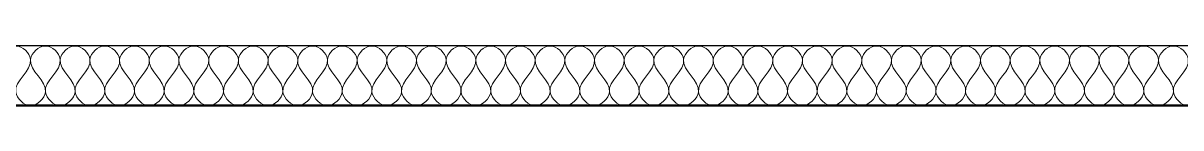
# Model space of a CAD drawing. Header units: metres. Extents: x 125 to 1179, y 511 to 749.
# Drawn here: x 1034.36 to 1072.98, y 527.83 to 529.83 of the extents above; entities that cross this region are included whole.
import ezdxf

# ---------------------------------------------------------------- set-up
doc = ezdxf.new("R2010")
doc.units = ezdxf.units.M
doc.layers.add('Text18', color=8, linetype='Continuous', lineweight=18)

msp = doc.modelspace()

# ---------------------------------------------------------------- linework, layer by layer
for p, q in [((830.635, 529.829), (1170.635, 529.829)), ((828.635, 527.829), (1172.635, 527.829))]:
    msp.add_line(p, q)
at = {"lineweight": 50}
msp.add_line((822.635, 527.829), (1178.635, 527.829), dxfattribs=at)
at = {"layer": 'Text18', "color": 0, "ltscale": 0.5}
for points, knots in [([(1033.618, 529.364), (1033.647, 529.578), (1034.112, 530.042), (1034.998, 529.161), (1033.715, 528.478), (1034.386, 527.83), (1034.608, 527.829)], [2.217326, 2.217326, 2.217326, 2.217326, 2.553667, 2.890008, 3.49416, 3.830501, 3.830501, 3.830501, 3.830501]), ([(1034.608, 529.364), (1034.637, 529.578), (1035.103, 530.042), (1035.988, 529.161), (1034.705, 528.478), (1035.376, 527.83), (1035.598, 527.829)], [2.217326, 2.217326, 2.217326, 2.217326, 2.553667, 2.890008, 3.49416, 3.830501, 3.830501, 3.830501, 3.830501]), ([(1035.598, 529.364), (1035.628, 529.578), (1036.093, 530.042), (1036.978, 529.161), (1035.695, 528.478), (1036.366, 527.83), (1036.588, 527.829)], [2.217326, 2.217326, 2.217326, 2.217326, 2.553667, 2.890008, 3.49416, 3.830501, 3.830501, 3.830501, 3.830501]), ([(1036.588, 529.364), (1036.618, 529.578), (1037.083, 530.042), (1037.969, 529.161), (1036.686, 528.478), (1037.357, 527.83), (1037.579, 527.829)], [2.217326, 2.217326, 2.217326, 2.217326, 2.553667, 2.890008, 3.49416, 3.830501, 3.830501, 3.830501, 3.830501]), ([(1037.579, 529.364), (1037.608, 529.578), (1038.073, 530.042), (1038.959, 529.161), (1037.676, 528.478), (1038.347, 527.83), (1038.569, 527.829)], [2.217326, 2.217326, 2.217326, 2.217326, 2.553667, 2.890008, 3.49416, 3.830501, 3.830501, 3.830501, 3.830501]), ([(1038.569, 529.364), (1038.598, 529.578), (1039.064, 530.042), (1039.949, 529.161), (1038.666, 528.478), (1039.337, 527.83), (1039.559, 527.829)], [2.217326, 2.217326, 2.217326, 2.217326, 2.553667, 2.890008, 3.49416, 3.830501, 3.830501, 3.830501, 3.830501]), ([(1039.559, 529.364), (1039.589, 529.578), (1040.054, 530.042), (1040.939, 529.161), (1039.656, 528.478), (1040.327, 527.83), (1040.549, 527.829)], [2.217326, 2.217326, 2.217326, 2.217326, 2.553667, 2.890008, 3.49416, 3.830501, 3.830501, 3.830501, 3.830501]), ([(1040.549, 529.364), (1040.579, 529.578), (1041.044, 530.042), (1041.93, 529.161), (1040.647, 528.478), (1041.318, 527.83), (1041.54, 527.829)], [2.217326, 2.217326, 2.217326, 2.217326, 2.553667, 2.890008, 3.49416, 3.830501, 3.830501, 3.830501, 3.830501]), ([(1041.54, 529.364), (1041.569, 529.578), (1042.034, 530.042), (1042.92, 529.161), (1041.637, 528.478), (1042.308, 527.83), (1042.53, 527.829)], [2.217326, 2.217326, 2.217326, 2.217326, 2.553667, 2.890008, 3.49416, 3.830501, 3.830501, 3.830501, 3.830501]), ([(1042.53, 529.364), (1042.559, 529.578), (1043.025, 530.042), (1043.91, 529.161), (1042.627, 528.478), (1043.298, 527.83), (1043.52, 527.829)], [2.217326, 2.217326, 2.217326, 2.217326, 2.553667, 2.890008, 3.49416, 3.830501, 3.830501, 3.830501, 3.830501]), ([(1043.52, 529.364), (1043.55, 529.578), (1044.015, 530.042), (1044.9, 529.161), (1043.618, 528.478), (1044.288, 527.83), (1044.51, 527.829)], [2.217326, 2.217326, 2.217326, 2.217326, 2.553667, 2.890008, 3.49416, 3.830501, 3.830501, 3.830501, 3.830501]), ([(1044.51, 529.364), (1044.54, 529.578), (1045.005, 530.042), (1045.891, 529.161), (1044.608, 528.478), (1045.279, 527.83), (1045.501, 527.829)], [2.217326, 2.217326, 2.217326, 2.217326, 2.553667, 2.890008, 3.49416, 3.830501, 3.830501, 3.830501, 3.830501]), ([(1045.501, 529.364), (1045.53, 529.578), (1045.995, 530.042), (1046.881, 529.161), (1045.598, 528.478), (1046.269, 527.83), (1046.491, 527.829)], [2.217326, 2.217326, 2.217326, 2.217326, 2.553667, 2.890008, 3.49416, 3.830501, 3.830501, 3.830501, 3.830501]), ([(1046.491, 529.364), (1046.52, 529.578), (1046.986, 530.042), (1047.871, 529.161), (1046.588, 528.478), (1047.259, 527.83), (1047.481, 527.829)], [2.217326, 2.217326, 2.217326, 2.217326, 2.553667, 2.890008, 3.49416, 3.830501, 3.830501, 3.830501, 3.830501]), ([(1047.481, 529.364), (1047.511, 529.578), (1047.976, 530.042), (1048.861, 529.161), (1047.579, 528.478), (1048.249, 527.83), (1048.471, 527.829)], [2.217326, 2.217326, 2.217326, 2.217326, 2.553667, 2.890008, 3.49416, 3.830501, 3.830501, 3.830501, 3.830501]), ([(1048.471, 529.364), (1048.501, 529.578), (1048.966, 530.042), (1049.852, 529.161), (1048.569, 528.478), (1049.24, 527.83), (1049.462, 527.829)], [2.217326, 2.217326, 2.217326, 2.217326, 2.553667, 2.890008, 3.49416, 3.830501, 3.830501, 3.830501, 3.830501]), ([(1049.462, 529.364), (1049.491, 529.578), (1049.956, 530.042), (1050.842, 529.161), (1049.559, 528.478), (1050.23, 527.83), (1050.452, 527.829)], [2.217326, 2.217326, 2.217326, 2.217326, 2.553667, 2.890008, 3.49416, 3.830501, 3.830501, 3.830501, 3.830501]), ([(1050.452, 529.364), (1050.481, 529.578), (1050.947, 530.042), (1051.832, 529.161), (1050.549, 528.478), (1051.22, 527.83), (1051.442, 527.829)], [2.217326, 2.217326, 2.217326, 2.217326, 2.553667, 2.890008, 3.49416, 3.830501, 3.830501, 3.830501, 3.830501]), ([(1051.442, 529.364), (1051.472, 529.578), (1051.937, 530.042), (1052.822, 529.161), (1051.54, 528.478), (1052.21, 527.83), (1052.432, 527.829)], [2.217326, 2.217326, 2.217326, 2.217326, 2.553667, 2.890008, 3.49416, 3.830501, 3.830501, 3.830501, 3.830501]), ([(1052.432, 529.364), (1052.462, 529.578), (1052.927, 530.042), (1053.813, 529.161), (1052.53, 528.478), (1053.201, 527.83), (1053.423, 527.829)], [2.217326, 2.217326, 2.217326, 2.217326, 2.553667, 2.890008, 3.49416, 3.830501, 3.830501, 3.830501, 3.830501]), ([(1053.423, 529.364), (1053.452, 529.578), (1053.917, 530.042), (1054.803, 529.161), (1053.52, 528.478), (1054.191, 527.83), (1054.413, 527.829)], [2.217326, 2.217326, 2.217326, 2.217326, 2.553667, 2.890008, 3.49416, 3.830501, 3.830501, 3.830501, 3.830501]), ([(1054.413, 529.364), (1054.442, 529.578), (1054.908, 530.042), (1055.793, 529.161), (1054.51, 528.478), (1055.181, 527.83), (1055.403, 527.829)], [2.217326, 2.217326, 2.217326, 2.217326, 2.553667, 2.890008, 3.49416, 3.830501, 3.830501, 3.830501, 3.830501]), ([(1055.403, 529.364), (1055.433, 529.578), (1055.898, 530.042), (1056.783, 529.161), (1055.501, 528.478), (1056.171, 527.83), (1056.393, 527.829)], [2.217326, 2.217326, 2.217326, 2.217326, 2.553667, 2.890008, 3.49416, 3.830501, 3.830501, 3.830501, 3.830501]), ([(1056.393, 529.364), (1056.423, 529.578), (1056.888, 530.042), (1057.774, 529.161), (1056.491, 528.478), (1057.162, 527.83), (1057.384, 527.829)], [2.217326, 2.217326, 2.217326, 2.217326, 2.553667, 2.890008, 3.49416, 3.830501, 3.830501, 3.830501, 3.830501]), ([(1057.384, 529.364), (1057.413, 529.578), (1057.878, 530.042), (1058.764, 529.161), (1057.481, 528.478), (1058.152, 527.83), (1058.374, 527.829)], [2.217326, 2.217326, 2.217326, 2.217326, 2.553667, 2.890008, 3.49416, 3.830501, 3.830501, 3.830501, 3.830501]), ([(1058.374, 529.364), (1058.404, 529.578), (1058.869, 530.042), (1059.754, 529.161), (1058.471, 528.478), (1059.142, 527.83), (1059.364, 527.829)], [2.217326, 2.217326, 2.217326, 2.217326, 2.553667, 2.890008, 3.49416, 3.830501, 3.830501, 3.830501, 3.830501]), ([(1059.364, 529.364), (1059.394, 529.578), (1059.859, 530.042), (1060.744, 529.161), (1059.462, 528.478), (1060.132, 527.83), (1060.354, 527.829)], [2.217326, 2.217326, 2.217326, 2.217326, 2.553667, 2.890008, 3.49416, 3.830501, 3.830501, 3.830501, 3.830501]), ([(1060.354, 529.364), (1060.384, 529.578), (1060.849, 530.042), (1061.735, 529.161), (1060.452, 528.478), (1061.123, 527.83), (1061.345, 527.829)], [2.217326, 2.217326, 2.217326, 2.217326, 2.553667, 2.890008, 3.49416, 3.830501, 3.830501, 3.830501, 3.830501]), ([(1061.345, 529.364), (1061.374, 529.578), (1061.839, 530.042), (1062.725, 529.161), (1061.442, 528.478), (1062.113, 527.83), (1062.335, 527.829)], [2.217326, 2.217326, 2.217326, 2.217326, 2.553667, 2.890008, 3.49416, 3.830501, 3.830501, 3.830501, 3.830501]), ([(1062.335, 529.364), (1062.365, 529.578), (1062.83, 530.042), (1063.715, 529.161), (1062.432, 528.478), (1063.103, 527.83), (1063.325, 527.829)], [2.217326, 2.217326, 2.217326, 2.217326, 2.553667, 2.890008, 3.49416, 3.830501, 3.830501, 3.830501, 3.830501]), ([(1063.325, 529.364), (1063.355, 529.578), (1063.82, 530.042), (1064.705, 529.161), (1063.423, 528.478), (1064.093, 527.83), (1064.315, 527.829)], [2.217326, 2.217326, 2.217326, 2.217326, 2.553667, 2.890008, 3.49416, 3.830501, 3.830501, 3.830501, 3.830501]), ([(1064.315, 529.364), (1064.345, 529.578), (1064.81, 530.042), (1065.696, 529.161), (1064.413, 528.478), (1065.084, 527.83), (1065.306, 527.829)], [2.217326, 2.217326, 2.217326, 2.217326, 2.553667, 2.890008, 3.49416, 3.830501, 3.830501, 3.830501, 3.830501]), ([(1065.306, 529.364), (1065.335, 529.578), (1065.8, 530.042), (1066.686, 529.161), (1065.403, 528.478), (1066.074, 527.83), (1066.296, 527.829)], [2.217326, 2.217326, 2.217326, 2.217326, 2.553667, 2.890008, 3.49416, 3.830501, 3.830501, 3.830501, 3.830501]), ([(1066.296, 529.364), (1066.326, 529.578), (1066.791, 530.042), (1067.676, 529.161), (1066.393, 528.478), (1067.064, 527.83), (1067.286, 527.829)], [2.217326, 2.217326, 2.217326, 2.217326, 2.553667, 2.890008, 3.49416, 3.830501, 3.830501, 3.830501, 3.830501]), ([(1067.286, 529.364), (1067.316, 529.578), (1067.781, 530.042), (1068.666, 529.161), (1067.384, 528.478), (1068.055, 527.83), (1068.276, 527.829)], [2.217326, 2.217326, 2.217326, 2.217326, 2.553667, 2.890008, 3.49416, 3.830501, 3.830501, 3.830501, 3.830501]), ([(1068.276, 529.364), (1068.306, 529.578), (1068.771, 530.042), (1069.657, 529.161), (1068.374, 528.478), (1069.045, 527.83), (1069.267, 527.829)], [2.217326, 2.217326, 2.217326, 2.217326, 2.553667, 2.890008, 3.49416, 3.830501, 3.830501, 3.830501, 3.830501]), ([(1069.267, 529.364), (1069.296, 529.578), (1069.761, 530.042), (1070.647, 529.161), (1069.364, 528.478), (1070.035, 527.83), (1070.257, 527.829)], [2.217326, 2.217326, 2.217326, 2.217326, 2.553667, 2.890008, 3.49416, 3.830501, 3.830501, 3.830501, 3.830501]), ([(1070.257, 529.364), (1070.287, 529.578), (1070.752, 530.042), (1071.637, 529.161), (1070.354, 528.478), (1071.025, 527.83), (1071.247, 527.829)], [2.217326, 2.217326, 2.217326, 2.217326, 2.553667, 2.890008, 3.49416, 3.830501, 3.830501, 3.830501, 3.830501]), ([(1071.247, 529.364), (1071.277, 529.578), (1071.742, 530.042), (1072.627, 529.161), (1071.345, 528.478), (1072.016, 527.83), (1072.237, 527.829)], [2.217326, 2.217326, 2.217326, 2.217326, 2.553667, 2.890008, 3.49416, 3.830501, 3.830501, 3.830501, 3.830501]), ([(1072.237, 529.364), (1072.267, 529.578), (1072.732, 530.042), (1073.618, 529.161), (1072.335, 528.478), (1073.006, 527.83), (1073.228, 527.829)], [2.217326, 2.217326, 2.217326, 2.217326, 2.553667, 2.890008, 3.49416, 3.830501, 3.830501, 3.830501, 3.830501]), ([(1034.608, 527.829), (1034.841, 527.832), (1035.491, 528.476), (1034.555, 528.981), (1034.608, 529.364)], [1.2768335, 1.2768335, 1.2768335, 1.2768335, 1.6131741, 2.2173264, 2.2173264, 2.2173264, 2.2173264]), ([(1035.598, 527.829), (1035.831, 527.832), (1036.481, 528.476), (1035.545, 528.981), (1035.598, 529.364)], [1.2768335, 1.2768335, 1.2768335, 1.2768335, 1.6131741, 2.2173264, 2.2173264, 2.2173264, 2.2173264]), ([(1036.588, 527.829), (1036.821, 527.832), (1037.472, 528.476), (1036.535, 528.981), (1036.588, 529.364)], [1.2768335, 1.2768335, 1.2768335, 1.2768335, 1.6131741, 2.2173264, 2.2173264, 2.2173264, 2.2173264]), ([(1037.579, 527.829), (1037.811, 527.832), (1038.462, 528.476), (1037.525, 528.981), (1037.579, 529.364)], [1.2768335, 1.2768335, 1.2768335, 1.2768335, 1.6131741, 2.2173264, 2.2173264, 2.2173264, 2.2173264]), ([(1038.569, 527.829), (1038.802, 527.832), (1039.452, 528.476), (1038.516, 528.981), (1038.569, 529.364)], [1.2768335, 1.2768335, 1.2768335, 1.2768335, 1.6131741, 2.2173264, 2.2173264, 2.2173264, 2.2173264]), ([(1039.559, 527.829), (1039.792, 527.832), (1040.442, 528.476), (1039.506, 528.981), (1039.559, 529.364)], [1.2768335, 1.2768335, 1.2768335, 1.2768335, 1.6131741, 2.2173264, 2.2173264, 2.2173264, 2.2173264]), ([(1040.549, 527.829), (1040.782, 527.832), (1041.433, 528.476), (1040.496, 528.981), (1040.549, 529.364)], [1.2768335, 1.2768335, 1.2768335, 1.2768335, 1.6131741, 2.2173264, 2.2173264, 2.2173264, 2.2173264]), ([(1041.54, 527.829), (1041.772, 527.832), (1042.423, 528.476), (1041.486, 528.981), (1041.54, 529.364)], [1.2768335, 1.2768335, 1.2768335, 1.2768335, 1.6131741, 2.2173264, 2.2173264, 2.2173264, 2.2173264]), ([(1042.53, 527.829), (1042.763, 527.832), (1043.413, 528.476), (1042.477, 528.981), (1042.53, 529.364)], [1.2768335, 1.2768335, 1.2768335, 1.2768335, 1.6131741, 2.2173264, 2.2173264, 2.2173264, 2.2173264]), ([(1043.52, 527.829), (1043.753, 527.832), (1044.404, 528.476), (1043.467, 528.981), (1043.52, 529.364)], [1.2768335, 1.2768335, 1.2768335, 1.2768335, 1.6131741, 2.2173264, 2.2173264, 2.2173264, 2.2173264]), ([(1044.51, 527.829), (1044.743, 527.832), (1045.394, 528.476), (1044.457, 528.981), (1044.51, 529.364)], [1.2768335, 1.2768335, 1.2768335, 1.2768335, 1.6131741, 2.2173264, 2.2173264, 2.2173264, 2.2173264]), ([(1045.501, 527.829), (1045.733, 527.832), (1046.384, 528.476), (1045.447, 528.981), (1045.501, 529.364)], [1.2768335, 1.2768335, 1.2768335, 1.2768335, 1.6131741, 2.2173264, 2.2173264, 2.2173264, 2.2173264]), ([(1046.491, 527.829), (1046.724, 527.832), (1047.374, 528.476), (1046.438, 528.981), (1046.491, 529.364)], [1.2768335, 1.2768335, 1.2768335, 1.2768335, 1.6131741, 2.2173264, 2.2173264, 2.2173264, 2.2173264]), ([(1047.481, 527.829), (1047.714, 527.832), (1048.365, 528.476), (1047.428, 528.981), (1047.481, 529.364)], [1.2768335, 1.2768335, 1.2768335, 1.2768335, 1.6131741, 2.2173264, 2.2173264, 2.2173264, 2.2173264]), ([(1048.471, 527.829), (1048.704, 527.832), (1049.355, 528.476), (1048.418, 528.981), (1048.471, 529.364)], [1.2768335, 1.2768335, 1.2768335, 1.2768335, 1.6131741, 2.2173264, 2.2173264, 2.2173264, 2.2173264]), ([(1049.462, 527.829), (1049.694, 527.832), (1050.345, 528.476), (1049.408, 528.981), (1049.462, 529.364)], [1.2768335, 1.2768335, 1.2768335, 1.2768335, 1.6131741, 2.2173264, 2.2173264, 2.2173264, 2.2173264]), ([(1050.452, 527.829), (1050.685, 527.832), (1051.335, 528.476), (1050.399, 528.981), (1050.452, 529.364)], [1.2768335, 1.2768335, 1.2768335, 1.2768335, 1.6131741, 2.2173264, 2.2173264, 2.2173264, 2.2173264]), ([(1051.442, 527.829), (1051.675, 527.832), (1052.326, 528.476), (1051.389, 528.981), (1051.442, 529.364)], [1.2768335, 1.2768335, 1.2768335, 1.2768335, 1.6131741, 2.2173264, 2.2173264, 2.2173264, 2.2173264]), ([(1052.432, 527.829), (1052.665, 527.832), (1053.316, 528.476), (1052.379, 528.981), (1052.432, 529.364)], [1.2768335, 1.2768335, 1.2768335, 1.2768335, 1.6131741, 2.2173264, 2.2173264, 2.2173264, 2.2173264]), ([(1053.423, 527.829), (1053.655, 527.832), (1054.306, 528.476), (1053.369, 528.981), (1053.423, 529.364)], [1.2768335, 1.2768335, 1.2768335, 1.2768335, 1.6131741, 2.2173264, 2.2173264, 2.2173264, 2.2173264]), ([(1054.413, 527.829), (1054.646, 527.832), (1055.296, 528.476), (1054.36, 528.981), (1054.413, 529.364)], [1.2768335, 1.2768335, 1.2768335, 1.2768335, 1.6131741, 2.2173264, 2.2173264, 2.2173264, 2.2173264]), ([(1055.403, 527.829), (1055.636, 527.832), (1056.287, 528.476), (1055.35, 528.981), (1055.403, 529.364)], [1.2768335, 1.2768335, 1.2768335, 1.2768335, 1.6131741, 2.2173264, 2.2173264, 2.2173264, 2.2173264]), ([(1056.393, 527.829), (1056.626, 527.832), (1057.277, 528.476), (1056.34, 528.981), (1056.393, 529.364)], [1.2768335, 1.2768335, 1.2768335, 1.2768335, 1.6131741, 2.2173264, 2.2173264, 2.2173264, 2.2173264]), ([(1057.384, 527.829), (1057.616, 527.832), (1058.267, 528.476), (1057.33, 528.981), (1057.384, 529.364)], [1.2768335, 1.2768335, 1.2768335, 1.2768335, 1.6131741, 2.2173264, 2.2173264, 2.2173264, 2.2173264]), ([(1058.374, 527.829), (1058.607, 527.832), (1059.257, 528.476), (1058.321, 528.981), (1058.374, 529.364)], [1.2768335, 1.2768335, 1.2768335, 1.2768335, 1.6131741, 2.2173264, 2.2173264, 2.2173264, 2.2173264]), ([(1059.364, 527.829), (1059.597, 527.832), (1060.248, 528.476), (1059.311, 528.981), (1059.364, 529.364)], [1.2768335, 1.2768335, 1.2768335, 1.2768335, 1.6131741, 2.2173264, 2.2173264, 2.2173264, 2.2173264]), ([(1060.354, 527.829), (1060.587, 527.832), (1061.238, 528.476), (1060.301, 528.981), (1060.354, 529.364)], [1.2768335, 1.2768335, 1.2768335, 1.2768335, 1.6131741, 2.2173264, 2.2173264, 2.2173264, 2.2173264]), ([(1061.345, 527.829), (1061.577, 527.832), (1062.228, 528.476), (1061.291, 528.981), (1061.345, 529.364)], [1.2768335, 1.2768335, 1.2768335, 1.2768335, 1.6131741, 2.2173264, 2.2173264, 2.2173264, 2.2173264]), ([(1062.335, 527.829), (1062.568, 527.832), (1063.218, 528.476), (1062.282, 528.981), (1062.335, 529.364)], [1.2768335, 1.2768335, 1.2768335, 1.2768335, 1.6131741, 2.2173264, 2.2173264, 2.2173264, 2.2173264]), ([(1063.325, 527.829), (1063.558, 527.832), (1064.209, 528.476), (1063.272, 528.981), (1063.325, 529.364)], [1.2768335, 1.2768335, 1.2768335, 1.2768335, 1.6131741, 2.2173264, 2.2173264, 2.2173264, 2.2173264]), ([(1064.315, 527.829), (1064.548, 527.832), (1065.199, 528.476), (1064.262, 528.981), (1064.315, 529.364)], [1.2768335, 1.2768335, 1.2768335, 1.2768335, 1.6131741, 2.2173264, 2.2173264, 2.2173264, 2.2173264]), ([(1065.306, 527.829), (1065.538, 527.832), (1066.189, 528.476), (1065.252, 528.981), (1065.306, 529.364)], [1.2768335, 1.2768335, 1.2768335, 1.2768335, 1.6131741, 2.2173264, 2.2173264, 2.2173264, 2.2173264]), ([(1066.296, 527.829), (1066.529, 527.832), (1067.179, 528.476), (1066.243, 528.981), (1066.296, 529.364)], [1.2768335, 1.2768335, 1.2768335, 1.2768335, 1.6131741, 2.2173264, 2.2173264, 2.2173264, 2.2173264]), ([(1067.286, 527.829), (1067.519, 527.832), (1068.17, 528.476), (1067.233, 528.981), (1067.286, 529.364)], [1.2768335, 1.2768335, 1.2768335, 1.2768335, 1.6131741, 2.2173264, 2.2173264, 2.2173264, 2.2173264]), ([(1068.276, 527.829), (1068.509, 527.832), (1069.16, 528.476), (1068.223, 528.981), (1068.276, 529.364)], [1.2768335, 1.2768335, 1.2768335, 1.2768335, 1.6131741, 2.2173264, 2.2173264, 2.2173264, 2.2173264]), ([(1069.267, 527.829), (1069.499, 527.832), (1070.15, 528.476), (1069.213, 528.981), (1069.267, 529.364)], [1.2768335, 1.2768335, 1.2768335, 1.2768335, 1.6131741, 2.2173264, 2.2173264, 2.2173264, 2.2173264]), ([(1070.257, 527.829), (1070.49, 527.832), (1071.14, 528.476), (1070.204, 528.981), (1070.257, 529.364)], [1.2768335, 1.2768335, 1.2768335, 1.2768335, 1.6131741, 2.2173264, 2.2173264, 2.2173264, 2.2173264]), ([(1071.247, 527.829), (1071.48, 527.832), (1072.131, 528.476), (1071.194, 528.981), (1071.247, 529.364)], [1.2768335, 1.2768335, 1.2768335, 1.2768335, 1.6131741, 2.2173264, 2.2173264, 2.2173264, 2.2173264]), ([(1072.237, 527.829), (1072.47, 527.832), (1073.121, 528.476), (1072.184, 528.981), (1072.237, 529.364)], [1.2768335, 1.2768335, 1.2768335, 1.2768335, 1.6131741, 2.2173264, 2.2173264, 2.2173264, 2.2173264])]:
    msp.add_open_spline(points, degree=3, knots=knots, dxfattribs=at)

doc.saveas('drawing.dxf')
